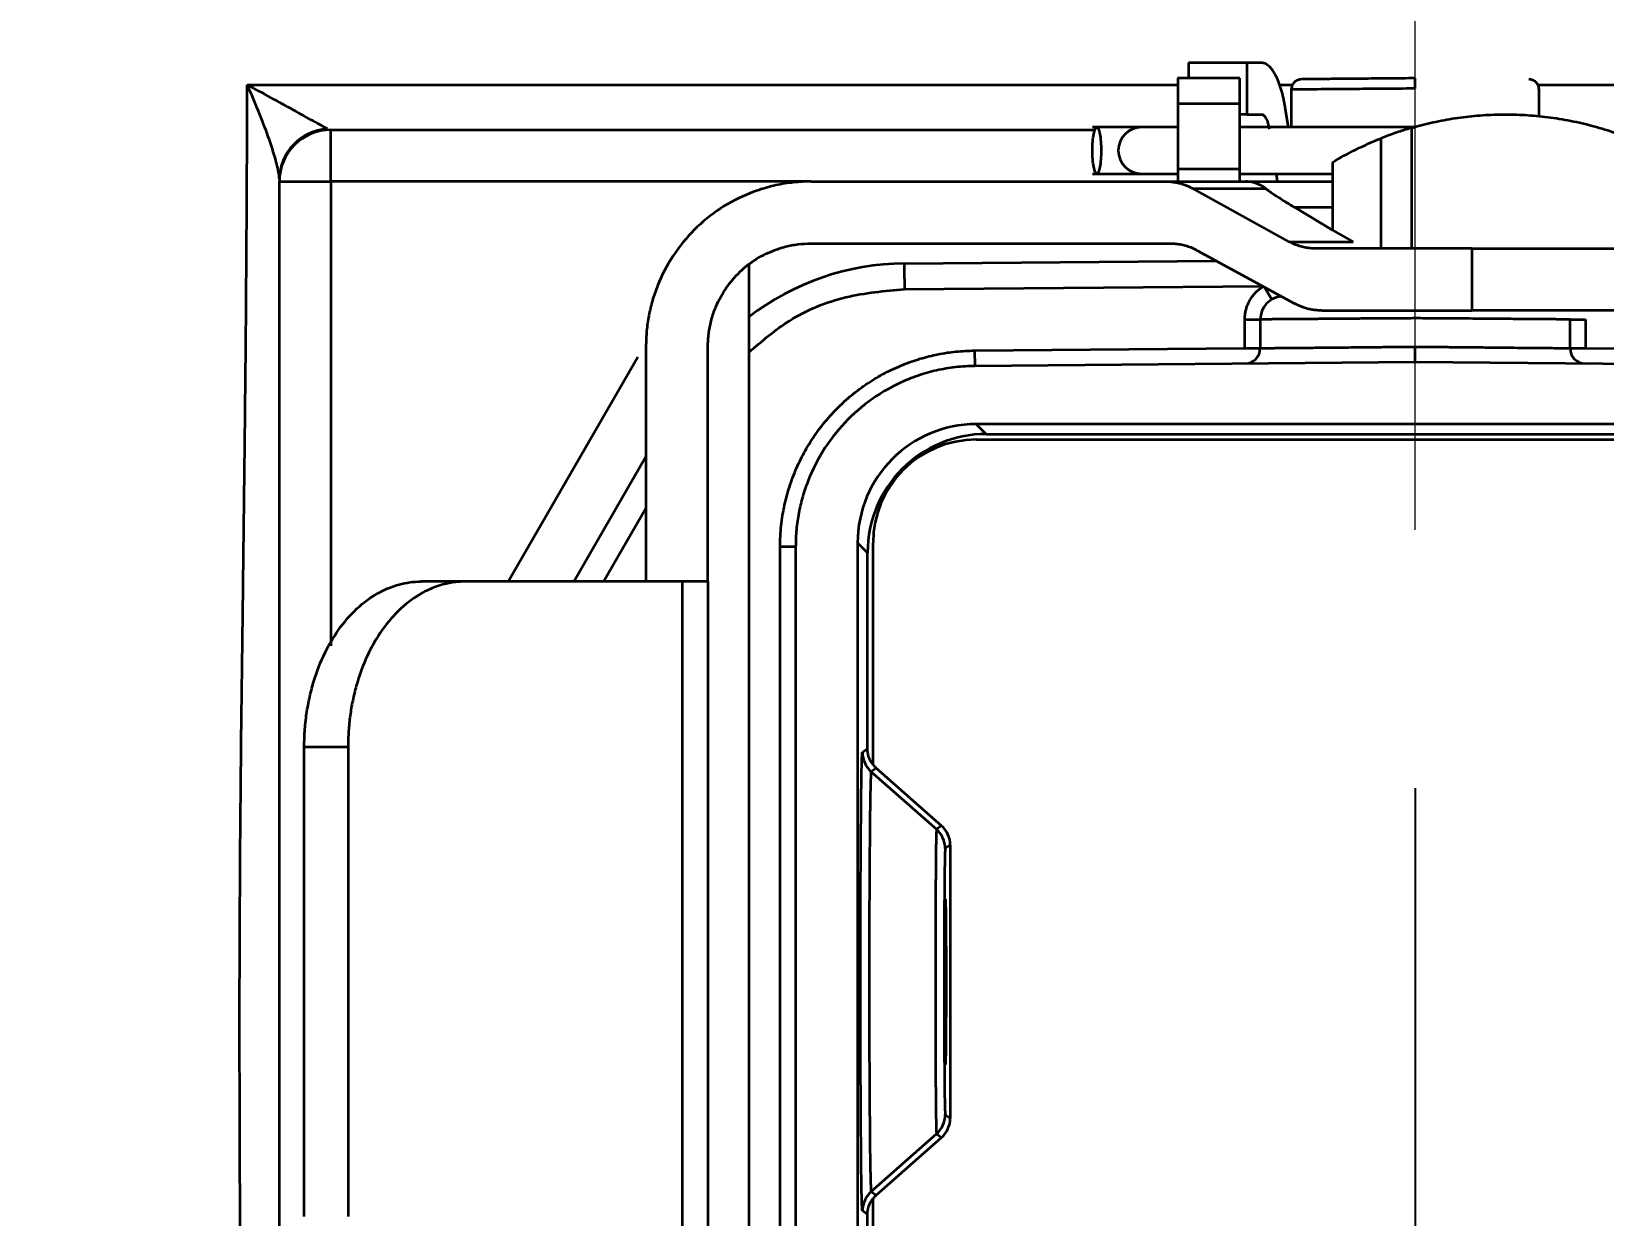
# Model space of a CAD drawing. Header units: millimetres. Extents: x 116 to 166, y 85 to 196.
# Drawn here: x 151.973 to 155.018, y 92.994 to 95.288 of the extents above; entities that cross this region are included whole.
import ezdxf

# ---------------------------------------------------------------- set-up
doc = ezdxf.new("R2010")
doc.units = ezdxf.units.MM
doc.linetypes.add('CENTERX2', pattern=[20.32, 12.7, -2.54, 2.54, -2.54])
doc.layers.add('SLD-0', color=179, linetype='Continuous')
doc.layers.add('标注层', color=7, linetype='Continuous')
doc.styles.add('SLDTEXTSTYLE1', font='GOTHIC.TTF', dxfattribs={"width": 0.79431})
doc.styles.add('SLDTEXTSTYLE2', font='GOTHIC.TTF', dxfattribs={"width": 0.913})
doc.dimstyles.new('SLDDIMSTYLE0', dxfattribs={"dimtxt": 2.5, "dimasz": 3.5, "dimexe": 0, "dimexo": 0.0625, "dimgap": 0.625, "dimtad": 2, "dimlfac": 10, "dimrnd": 1e-09, "dimzin": 12, "dimdsep": 46, "dimtxsty": 'SLDTEXTSTYLE1', "dimblk1": 'NONE', "dimblk2": 'NONE', "dimsah": 1, "dimcen": 0.09, "dimadec": 0, "dimazin": 3, "dimtfac": 1, "dimtofl": 0, "dimtmove": 0, "dimatfit": 3, "dimldrblk": 'NONE', "dimfxl": 0, "dimfrac": 2, "dimtolj": 1, "dimtzin": 12, "dimarcsym": 0})

# ---------------------------------------------------------------- blocks, each defined once
blk = doc.blocks.new('_D_6')
at = {"layer": '标注层'}
for p, q in [((140.2384, 108.0369), (140.2384, 85.2751)), ((154.6534, 93.8219), (154.6534, 85.2751)), ((154.6534, 85.7751), (140.2384, 85.7751))]:
    blk.add_line(p, q, dxfattribs=at)
for points in [[(140.2384, 85.7751), (142.2384, 85.5251), (142.2384, 86.0251)], [(154.6534, 85.7751), (152.6534, 86.0251), (152.6534, 85.5251)]]:
    blk.add_solid(points, dxfattribs=at)
at = {"layer": '标注层', "insert": (143.1386, 88.9978), "char_height": 2.5, "attachment_point": 1, "style": 'SLDTEXTSTYLE2'}
blk.add_mtext('144.15', dxfattribs=at)
blk = doc.blocks.new('_NONE')

msp = doc.modelspace()

# ---------------------------------------------------------------- linework, layer by layer
at = {"layer": 'SLD-0', "color": 179, "linetype": 'Continuous', "lineweight": 35}
for p, q in [((154.2146, 95.2269), (154.2146, 95.1969)), ((154.3274, 95.2269), (154.2146, 95.2269)), ((154.3274, 95.2269), (154.3274, 95.1269)), ((154.3553, 95.2269), (154.3274, 95.2269)), ((154.3137, 95.1969), (154.1932, 95.1969)), ((154.4134, 95.1771), (154.4134, 95.1019)), ((154.8934, 95.1226), (154.8934, 95.1771)), ((154.3134, 95.1476), (154.1934, 95.1476)), ((154.1934, 95.1476), (154.1934, 95.0215)), ((154.3134, 95.1476), (154.3134, 95.0215)), ((154.4079, 95.1019), (154.4018, 95.1403)), ((154.1234, 95.1019), (154.0282, 95.1019)), ((154.193, 95.1019), (154.1234, 95.1019)), ((154.3274, 95.1269), (154.3134, 95.1269)), ((154.6515, 95.1019), (154.3134, 95.1019)), ((154.3274, 95.1269), (154.3553, 95.1269)), ((154.647, 94.8669), (154.647, 95.101)), ((152.5534, 94.9969), (152.5534, 95.0969)), ((152.5534, 95.0969), (154.0331, 95.0969)), ((154.5871, 95.0804), (154.5871, 94.8669)), ((154.0282, 95.0119), (154.1234, 95.0119)), ((154.1234, 95.0119), (154.1934, 95.0119)), ((154.1934, 95.0215), (154.3134, 95.0215)), ((154.3134, 95.0119), (154.4934, 95.0119)), ((154.3869, 94.9969), (154.3845, 95.0119)), ((154.4934, 95.0339), (154.4934, 94.9469)), ((152.4534, 94.9969), (152.5534, 94.9969)), ((152.4534, 91.7969), (152.4534, 94.9969)), ((153.4834, 94.9969), (154.1706, 94.9969)), ((154.1706, 94.9969), (154.3253, 94.9969)), ((154.4092, 94.8803), (154.2228, 94.9835)), ((154.2228, 94.9835), (154.3635, 94.9835)), ((154.3253, 94.9969), (154.4934, 94.9969)), ((154.4934, 94.9025), (154.4198, 94.9469)), ((154.4198, 94.9469), (154.4934, 94.9469)), ((154.4934, 94.9469), (154.4934, 94.9025)), ((154.4934, 94.9025), (154.5336, 94.8803)), ((153.4834, 94.8769), (154.1787, 94.8769)), ((154.2314, 94.8635), (154.4199, 94.7603)), ((154.4092, 94.8803), (154.5336, 94.8803)), ((154.7634, 94.8669), (154.4614, 94.8669)), ((154.7634, 94.8669), (154.7634, 94.7469)), ((153.3634, 92.0565), (153.3634, 94.8374)), ((153.6637, 94.8382), (154.2679, 94.8435)), ((154.4726, 94.7469), (154.7634, 94.7469)), ((154.3234, 94.674), (154.3234, 94.7296)), ((154.3234, 94.7296), (154.3534, 94.7296)), ((154.3534, 94.7296), (154.3534, 94.674)), ((154.9534, 94.674), (154.9534, 94.7296)), ((154.9534, 94.7296), (154.9834, 94.7296)), ((154.9834, 94.7296), (154.9834, 94.674)), ((153.1634, 94.6769), (153.1634, 94.2219)), ((153.2834, 94.2219), (153.2834, 94.6769)), ((153.8001, 94.6694), (154.3234, 94.674)), ((154.9834, 94.674), (155.5067, 94.6694)), ((152.8965, 94.2219), (153.1477, 94.6569)), ((153.8001, 94.6694), (153.8004, 94.6394)), ((154.6534, 94.6469), (153.8004, 94.6394)), ((155.5065, 94.6394), (154.6534, 94.6469)), ((155.5034, 94.5269), (153.8034, 94.5269)), ((153.8034, 94.5269), (153.8226, 94.5077)), ((153.8034, 94.4969), (155.5034, 94.4969)), ((153.8226, 94.5077), (155.4842, 94.5077)), ((153.0235, 94.2219), (153.1634, 94.4642)), ((153.4534, 94.2894), (153.4234, 94.2894)), ((153.4234, 92.6043), (153.4234, 94.2894)), ((153.4534, 94.2894), (153.4534, 92.6043)), ((153.5734, 94.2969), (153.5734, 92.5969)), ((153.5926, 94.2777), (153.5734, 94.2969)), ((153.5926, 93.8982), (153.5926, 94.2777)), ((153.6034, 93.8671), (153.6034, 94.2969)), ((152.8128, 94.2219), (152.7279, 94.2219)), ((153.2336, 94.2219), (152.8128, 94.2219)), ((153.2336, 94.2219), (153.2336, 92.6719)), ((153.2834, 94.2219), (153.2834, 92.6719)), ((152.5017, 93.9019), (152.5865, 93.9019)), ((152.5017, 92.9919), (152.5017, 93.9019)), ((152.5865, 93.9019), (152.5865, 92.9919)), ((153.5828, 93.8911), (153.5926, 93.8982)), ((153.6095, 93.8607), (153.5997, 93.8536)), ((153.5997, 93.8536), (153.7263, 93.742)), ((153.7361, 93.749), (153.6095, 93.8607)), ((153.7361, 93.749), (153.7263, 93.742)), ((153.753, 93.7115), (153.7432, 93.7045)), ((153.753, 93.7115), (153.753, 93.1822)), ((153.7432, 93.1893), (153.753, 93.1822)), ((153.5997, 93.0401), (153.7263, 93.1518)), ((153.7263, 93.1518), (153.7361, 93.1447)), ((153.6095, 93.0331), (153.7361, 93.1447)), ((153.5997, 93.0401), (153.6095, 93.0331)), ((153.6034, 92.5969), (153.6034, 93.0266)), ((153.5926, 92.9956), (153.5828, 93.0026)), ((153.5926, 92.6161), (153.5926, 92.9956))]:
    msp.add_line(p, q, dxfattribs=at)
at = {"layer": 'SLD-0', "color": 8, "linetype": 'Continuous', "lineweight": 35}
for p, q in [((152.3913, 95.1843), (154.1933, 95.1843)), ((154.3902, 95.1843), (154.4156, 95.1843)), ((154.8911, 95.1843), (155.0534, 95.1843)), ((153.4834, 94.9969), (152.5534, 94.9969)), ((152.5534, 94.9969), (152.5534, 94.0974)), ((153.6642, 94.7882), (154.3578, 94.7943)), ((154.3756, 94.7684), (154.3617, 94.7921)), ((153.0813, 94.2219), (153.1634, 94.3642))]:
    msp.add_line(p, q, dxfattribs=at)
at = {"layer": 'SLD-0', "color": 179, "linetype": 'Continuous', "lineweight": 35}
for centre, radius, start, end in [((152.5524, 95), 0.099, 93.4369, 179.5407), ((154.1234, 95.0569), 0.045, 90, 270), ((152.5534, 94.9969), 0.1, 90, 180), ((153.6681, 94.3382), 0.5, 90.5, 127.5374), ((154.3984, 94.7296), 0.045, 95.6025, 180), ((154.3234, 94.674), 0.03, 270.5, 0), ((154.9834, 94.674), 0.03, 180, 269.5), ((153.8034, 94.2969), 0.2, 90, 180), ((153.6328, 93.8911), 0.05, 180.0034, 228.5722), ((153.6932, 93.7045), 0.05, 0.0034, 48.5722), ((153.6932, 93.1893), 0.05, 311.4278, 359.9966), ((153.6328, 93.0026), 0.05, 131.4278, 179.9966)]:
    msp.add_arc(centre, radius, start, end, dxfattribs=at)
for centre in [(153.8034, 94.2969), (153.8226, 94.2777)]:
    msp.add_ellipse(centre, major_axis=(-0.1626, 0.1626), ratio=0.999924, start_param=5.497825, end_param=7.068545, dxfattribs=at)
msp.add_ellipse((153.7434, 93.4469), major_axis=(0, 0.16), ratio=0.008727, dxfattribs=at)
for points, knots in [([(154.4018, 95.1403), (154.4012, 95.1434), (154.4002, 95.1496), (154.3983, 95.1585), (154.3963, 95.1671), (154.3933, 95.1781), (154.3889, 95.1908), (154.3829, 95.2038), (154.3764, 95.2142), (154.3695, 95.2215), (154.3624, 95.226), (154.3576, 95.2266), (154.3553, 95.2269)], [0, 0, 0, 0, 0.061447, 0.122563, 0.183645, 0.244986, 0.372375, 0.500072, 0.627461, 0.755158, 0.877349, 1, 1, 1, 1]), ([(154.3134, 95.1969), (154.3134, 95.1968), (154.3134, 95.1966), (154.3134, 95.1949), (154.3134, 95.1923), (154.3134, 95.1886), (154.3134, 95.1828), (154.3134, 95.1743), (154.3134, 95.1622), (154.3134, 95.1525), (154.3134, 95.1476)], [0, 0, 0, 0, 0.100982, 0.200392, 0.299328, 0.398902, 0.500206, 0.667318, 0.83221, 1, 1, 1, 1]), ([(154.4332, 95.1949), (154.4307, 95.1947), (154.4268, 95.1942), (154.4222, 95.1916), (154.419, 95.189), (154.4164, 95.1857), (154.414, 95.181), (154.4137, 95.1771), (154.4134, 95.1746)], [0, 0, 0, 0, 0.239696, 0.368742, 0.500488, 0.632162, 0.761003, 1, 1, 1, 1]), ([(154.6534, 95.1969), (154.6367, 95.1967), (154.6032, 95.1964), (154.5557, 95.196), (154.5131, 95.1956), (154.478, 95.1953), (154.4518, 95.1951), (154.4359, 95.195), (154.4344, 95.195), (154.4336, 95.1949)], [0, 0, 0, 0, 0.144935, 0.289966, 0.434438, 0.579346, 0.72387, 0.868623, 1, 1, 1, 1]), ([(154.6534, 95.1769), (154.6534, 95.1816), (154.6534, 95.1871), (154.6534, 95.1949), (154.6534, 95.1969), (154.6534, 95.1969)], [0, 0, 0, 0, 0.5, 0.5, 1, 1, 1, 1]), ([(154.8934, 95.1746), (154.8932, 95.1771), (154.8929, 95.181), (154.8904, 95.1857), (154.8879, 95.189), (154.8847, 95.1916), (154.88, 95.1942), (154.8761, 95.1947), (154.8736, 95.1949)], [0, 0, 0, 0, 0.2389974, 0.3678379, 0.4995123, 0.6312581, 0.760304, 1, 1, 1, 1]), ([(152.3821, 91.6909), (152.3821, 91.7783), (152.382, 91.8655), (152.3818, 92.037), (152.3816, 92.1211), (152.3811, 92.2859), (152.3808, 92.3666), (152.3803, 92.4851), (152.3801, 92.5241), (152.3797, 92.6014), (152.3795, 92.6395), (152.3785, 92.8259), (152.3776, 92.9631), (152.3766, 93.2227), (152.3763, 93.3441), (152.3769, 93.5844), (152.3776, 93.7033), (152.3799, 93.9529), (152.3816, 94.0842), (152.3843, 94.2953), (152.3852, 94.368), (152.3865, 94.4815), (152.3869, 94.52), (152.3877, 94.5987), (152.3881, 94.6389), (152.3899, 94.8418), (152.3909, 95.0103), (152.3913, 95.1843)], [0, 0, 0, 0, 0.0625, 0.0625, 0.125, 0.125, 0.1875, 0.1875, 0.21875, 0.21875, 0.25, 0.25, 0.375, 0.375, 0.5, 0.5, 0.625, 0.625, 0.75, 0.75, 0.8125, 0.8125, 0.84375, 0.84375, 0.875, 0.875, 1, 1, 1, 1]), ([(152.4534, 95.0008), (152.4534, 95.0056), (152.4526, 95.0113), (152.4502, 95.0239), (152.4485, 95.0307), (152.4426, 95.0521), (152.4376, 95.0675), (152.4263, 95.0995), (152.42, 95.116), (152.4064, 95.1497), (152.399, 95.167), (152.3913, 95.1843)], [0, 0, 0, 0, 0.125, 0.125, 0.25, 0.25, 0.5, 0.5, 0.75, 0.75, 1, 1, 1, 1]), ([(152.5465, 95.0988), (152.5437, 95.1004), (152.5396, 95.1027), (152.5302, 95.1079), (152.5248, 95.1109), (152.5074, 95.1204), (152.4944, 95.1276), (152.4669, 95.1428), (152.4525, 95.1507), (152.4226, 95.1672), (152.4071, 95.1757), (152.3913, 95.1843)], [0, 0, 0, 0, 0.125, 0.125, 0.25, 0.25, 0.5, 0.5, 0.75, 0.75, 1, 1, 1, 1]), ([(154.0283, 95.0569), (154.0283, 95.0686), (154.0292, 95.0804), (154.0324, 95.097), (154.0345, 95.1019), (154.039, 95.1019), (154.0411, 95.097), (154.0443, 95.0804), (154.0452, 95.0686), (154.0452, 95.0569)], [0, 0, 0, 0, 0.25, 0.25, 0.5, 0.5, 0.75, 0.75, 1, 1, 1, 1]), ([(154.3553, 95.1269), (154.3561, 95.1268), (154.3577, 95.1266), (154.3601, 95.125), (154.3623, 95.1226), (154.3652, 95.1181), (154.3684, 95.1104), (154.37, 95.1022), (154.3708, 95.098)], [0, 0, 0, 0, 0.126869, 0.25092, 0.374644, 0.500551, 0.748115, 1, 1, 1, 1]), ([(154.647, 95.101), (154.6432, 95.0999), (154.6357, 95.0977), (154.624, 95.0939), (154.6119, 95.0898), (154.5996, 95.0853), (154.5913, 95.0821), (154.5871, 95.0804)], [0, 0, 0, 0, 0.193158, 0.38962, 0.589505, 0.792929, 1, 1, 1, 1]), ([(154.647, 95.101), (154.6538, 95.1029), (154.6674, 95.1068), (154.6883, 95.1117), (154.7094, 95.116), (154.7306, 95.1196), (154.7521, 95.1225), (154.7736, 95.1247), (154.7953, 95.1261), (154.8171, 95.1269), (154.839, 95.1269), (154.8609, 95.1262), (154.8828, 95.1247), (154.9124, 95.1217), (154.9496, 95.116), (154.994, 95.106), (155.0379, 95.0928), (155.0811, 95.0763), (155.1235, 95.0568), (155.15, 95.0416), (155.1634, 95.0339)], [0, 0, 0, 0, 0.041524, 0.082617, 0.123331, 0.163717, 0.203829, 0.24372, 0.283445, 0.32306, 0.362622, 0.402186, 0.441809, 0.481548, 0.563046, 0.645949, 0.730698, 0.817707, 0.907358, 1, 1, 1, 1]), ([(154.0452, 95.0569), (154.0452, 95.0451), (154.0443, 95.0334), (154.0411, 95.0167), (154.039, 95.0119), (154.0345, 95.0119), (154.0324, 95.0167), (154.0292, 95.0334), (154.0283, 95.0451), (154.0283, 95.0569)], [0, 0, 0, 0, 0.25, 0.25, 0.5, 0.5, 0.75, 0.75, 1, 1, 1, 1]), ([(154.1934, 95.0215), (154.1934, 95.0196), (154.1934, 95.016), (154.1934, 95.0112), (154.1934, 95.0069), (154.1934, 95.0022), (154.1934, 94.9978), (154.1934, 94.9972), (154.1934, 94.9969)], [0, 0, 0, 0, 0.126649, 0.250888, 0.374795, 0.500462, 0.748072, 1, 1, 1, 1]), ([(154.3134, 95.0215), (154.3134, 95.0196), (154.3134, 95.016), (154.3134, 95.0112), (154.3134, 95.0069), (154.3134, 95.0022), (154.3134, 94.9978), (154.3134, 94.9972), (154.3134, 94.9969)], [0, 0, 0, 0, 0.126649, 0.250888, 0.374795, 0.500462, 0.748072, 1, 1, 1, 1]), ([(153.4834, 94.9969), (153.4776, 94.9968), (153.4661, 94.9966), (153.4489, 94.9952), (153.4319, 94.9929), (153.415, 94.9897), (153.3983, 94.9855), (153.3818, 94.9805), (153.3506, 94.9691), (153.3064, 94.9463), (153.2556, 94.9047), (153.214, 94.8539), (153.1893, 94.8059), (153.1756, 94.7663), (153.1686, 94.737), (153.1642, 94.7071), (153.1637, 94.687), (153.1634, 94.6769)], [0, 0, 0, 0, 0.034577, 0.068899, 0.103066, 0.137178, 0.171336, 0.20564, 0.24019, 0.370056, 0.500029, 0.629895, 0.759867, 0.820111, 0.879854, 0.939638, 1, 1, 1, 1]), ([(154.1706, 94.9969), (154.1739, 94.9968), (154.1804, 94.9966), (154.1895, 94.9953), (154.1978, 94.9935), (154.2053, 94.9913), (154.2119, 94.9888), (154.2176, 94.9862), (154.2211, 94.9843), (154.2228, 94.9835)], [0, 0, 0, 0, 0.183464, 0.353391, 0.50978, 0.652634, 0.781953, 0.89774, 1, 1, 1, 1]), ([(154.3635, 94.9835), (154.3617, 94.9847), (154.358, 94.9874), (154.352, 94.9906), (154.3451, 94.9936), (154.3361, 94.9962), (154.3293, 94.9966), (154.3253, 94.9969)], [0, 0, 0, 0, 0.143309, 0.300453, 0.471573, 0.690648, 1, 1, 1, 1]), ([(154.3635, 94.9835), (154.3652, 94.9822), (154.3688, 94.9796), (154.3749, 94.9753), (154.3818, 94.9706), (154.3905, 94.9649), (154.403, 94.9571), (154.4134, 94.9508), (154.4198, 94.9469)], [0, 0, 0, 0, 0.11132, 0.231393, 0.360403, 0.498501, 0.692782, 1, 1, 1, 1]), ([(153.2834, 94.6769), (153.2835, 94.6811), (153.2837, 94.6895), (153.2849, 94.702), (153.2868, 94.7144), (153.2896, 94.7266), (153.2931, 94.7387), (153.3005, 94.7593), (153.315, 94.7875), (153.341, 94.8192), (153.3728, 94.8453), (153.4047, 94.8617), (153.4335, 94.8711), (153.4583, 94.876), (153.475, 94.8766), (153.4834, 94.8769)], [0, 0, 0, 0, 0.040322, 0.080317, 0.120142, 0.159958, 0.199924, 0.240197, 0.370042, 0.500057, 0.629902, 0.759917, 0.840045, 0.919646, 1, 1, 1, 1]), ([(154.1787, 94.8769), (154.1825, 94.8768), (154.1898, 94.8765), (154.2007, 94.8749), (154.2113, 94.8722), (154.2216, 94.8685), (154.2282, 94.8651), (154.2314, 94.8635)], [0, 0, 0, 0, 0.20303, 0.402552, 0.600542, 0.799022, 1, 1, 1, 1]), ([(154.4614, 94.8669), (154.4577, 94.867), (154.4504, 94.8672), (154.4396, 94.8689), (154.4291, 94.8716), (154.4189, 94.8753), (154.4125, 94.8786), (154.4092, 94.8803)], [0, 0, 0, 0, 0.202867, 0.40227, 0.600223, 0.798786, 1, 1, 1, 1]), ([(154.7634, 94.8669), (154.7698, 94.8669), (154.7824, 94.8669), (154.8012, 94.8669), (154.8199, 94.8669), (154.8384, 94.8669), (154.8568, 94.8669), (154.8749, 94.8669), (154.8929, 94.8669), (154.9174, 94.8669), (154.9477, 94.8669), (154.9829, 94.8669), (155.0161, 94.8669), (155.0468, 94.8669), (155.0745, 94.8669), (155.0986, 94.8669), (155.1192, 94.8669), (155.1356, 94.8669), (155.1482, 94.8669), (155.1569, 94.8669), (155.1624, 94.8669), (155.1631, 94.8669), (155.1634, 94.8669)], [0, 0, 0, 0, 0.03025, 0.060297, 0.090206, 0.120045, 0.149881, 0.179782, 0.209815, 0.240046, 0.304316, 0.368671, 0.434309, 0.500032, 0.56567, 0.631394, 0.695664, 0.760019, 0.820236, 0.879946, 0.939688, 1, 1, 1, 1]), ([(153.6637, 94.8382), (153.6637, 94.8382), (153.6638, 94.8328), (153.6639, 94.8143), (153.664, 94.8013), (153.6642, 94.7882)], [0, 0, 0, 0, 0.5, 0.5, 1, 1, 1, 1]), ([(154.3234, 94.7296), (154.3235, 94.7323), (154.3237, 94.7375), (154.3249, 94.7452), (154.3269, 94.7527), (154.3297, 94.76), (154.3349, 94.7703), (154.3443, 94.7832), (154.355, 94.7906), (154.3604, 94.7943)], [0, 0, 0, 0, 0.1015912, 0.2013758, 0.3004089, 0.3997691, 0.5005246, 0.7481033, 1, 1, 1, 1]), ([(154.6534, 94.7319), (154.6478, 94.7318), (154.6365, 94.7317), (154.6198, 94.7316), (154.6034, 94.7315), (154.5874, 94.7314), (154.5717, 94.7313), (154.5565, 94.7312), (154.5417, 94.7311), (154.5275, 94.731), (154.5137, 94.7309), (154.5005, 94.7308), (154.4879, 94.7307), (154.4758, 94.7306), (154.4644, 94.7305), (154.4535, 94.7304), (154.4432, 94.7304), (154.4335, 94.7303), (154.4245, 94.7302), (154.416, 94.7302), (154.4081, 94.7301), (154.4008, 94.73), (154.3941, 94.73), (154.388, 94.7299), (154.3824, 94.7299), (154.3774, 94.7299), (154.3729, 94.7298), (154.3689, 94.7298), (154.3655, 94.7298), (154.3625, 94.7297), (154.3599, 94.7297), (154.3578, 94.7297), (154.3562, 94.7297), (154.3549, 94.7297), (154.3541, 94.7296), (154.3535, 94.7296), (154.3535, 94.7296), (154.3534, 94.7296)], [0, 0, 0, 0, 0.0360096, 0.0715818, 0.1067164, 0.1414135, 0.175673, 0.2094951, 0.2428796, 0.2758266, 0.3083361, 0.340408, 0.3720424, 0.4032392, 0.4339985, 0.4643203, 0.4942045, 0.5236511, 0.5526602, 0.5812318, 0.6093658, 0.6370622, 0.664321, 0.6911423, 0.7175261, 0.7434722, 0.7689808, 0.7940518, 0.8186852, 0.8428811, 0.8666394, 0.8899601, 0.9128432, 0.9352888, 0.9572968, 0.9788672, 1, 1, 1, 1]), ([(154.4726, 94.7469), (154.4692, 94.747), (154.4628, 94.7471), (154.4535, 94.7484), (154.4451, 94.7502), (154.4376, 94.7525), (154.4309, 94.755), (154.4251, 94.7575), (154.4215, 94.7594), (154.4199, 94.7603)], [0, 0, 0, 0, 0.183602, 0.35362, 0.510055, 0.652907, 0.782179, 0.897874, 1, 1, 1, 1]), ([(154.9534, 94.7296), (154.9533, 94.7296), (154.9531, 94.7296), (154.9515, 94.7297), (154.9487, 94.7297), (154.9445, 94.7297), (154.939, 94.7298), (154.9319, 94.7298), (154.9233, 94.7299), (154.9129, 94.73), (154.9008, 94.7301), (154.8869, 94.7302), (154.8712, 94.7303), (154.8536, 94.7304), (154.8342, 94.7306), (154.8129, 94.7307), (154.7899, 94.7309), (154.7652, 94.7311), (154.7391, 94.7313), (154.7115, 94.7314), (154.6828, 94.7317), (154.6633, 94.7318), (154.6534, 94.7319)], [0, 0, 0, 0, 0.03717, 0.075691, 0.115562, 0.156784, 0.199357, 0.24328, 0.288554, 0.335179, 0.383154, 0.43248, 0.483156, 0.535182, 0.588559, 0.643286, 0.699363, 0.75679, 0.815568, 0.875695, 0.937173, 1, 1, 1, 1]), ([(155.1634, 94.7469), (155.1633, 94.7469), (155.1632, 94.7469), (155.1618, 94.7469), (155.1596, 94.7469), (155.1565, 94.7469), (155.1526, 94.7469), (155.1478, 94.7469), (155.142, 94.7469), (155.133, 94.7469), (155.1192, 94.7469), (155.0987, 94.7469), (155.0745, 94.7469), (155.0468, 94.7469), (155.0161, 94.7469), (154.9829, 94.7469), (154.9478, 94.7469), (154.9117, 94.7469), (154.8752, 94.7469), (154.8385, 94.7469), (154.8012, 94.7469), (154.7761, 94.7469), (154.7634, 94.7469)], [0, 0, 0, 0, 0.03025, 0.060297, 0.090206, 0.120045, 0.149881, 0.179782, 0.209815, 0.240046, 0.304316, 0.368671, 0.434309, 0.500032, 0.56567, 0.631394, 0.695664, 0.760019, 0.820236, 0.879946, 0.939688, 1, 1, 1, 1]), ([(154.3234, 94.674), (154.325, 94.674), (154.3277, 94.674), (154.3314, 94.674), (154.3355, 94.674), (154.3391, 94.674), (154.342, 94.674), (154.3433, 94.674), (154.344, 94.674), (154.3446, 94.674), (154.3452, 94.674), (154.3459, 94.674), (154.3471, 94.674), (154.3492, 94.674), (154.3513, 94.674), (154.3531, 94.674), (154.3533, 94.674), (154.3534, 94.674)], [0, 0, 0, 0, 0.097015, 0.17704, 0.240062, 0.36862, 0.434175, 0.467117, 0.480309, 0.500105, 0.518959, 0.533094, 0.566036, 0.631591, 0.760149, 0.860958, 1, 1, 1, 1]), ([(154.3534, 94.674), (154.3535, 94.674), (154.3537, 94.674), (154.3553, 94.674), (154.3579, 94.674), (154.3617, 94.6741), (154.3667, 94.6741), (154.3728, 94.6742), (154.3802, 94.6743), (154.3889, 94.6744), (154.3989, 94.6744), (154.4102, 94.6746), (154.4228, 94.6747), (154.4366, 94.6748), (154.4518, 94.6749), (154.4682, 94.6751), (154.4858, 94.6753), (154.5046, 94.6754), (154.5244, 94.6756), (154.5443, 94.6758), (154.5655, 94.676), (154.5898, 94.6763), (154.6196, 94.6765), (154.6416, 94.6768), (154.6534, 94.6769)], [0, 0, 0, 0, 0.036865, 0.074395, 0.112589, 0.151448, 0.190971, 0.231159, 0.272012, 0.313529, 0.35571, 0.398556, 0.442067, 0.486242, 0.531081, 0.576586, 0.622754, 0.669588, 0.717085, 0.765248, 0.807253, 0.860383, 0.924633, 1, 1, 1, 1]), ([(154.6534, 94.6469), (154.6534, 94.6469), (154.6534, 94.6471), (154.6534, 94.6485), (154.6533, 94.6514), (154.6533, 94.6593), (154.6534, 94.6699), (154.6534, 94.6769)], [0, 0, 0, 0, 0.106649, 0.219252, 0.336474, 0.558699, 1, 1, 1, 1]), ([(154.6534, 94.6769), (154.6593, 94.6768), (154.6706, 94.6767), (154.6871, 94.6765), (154.7024, 94.6764), (154.7166, 94.6763), (154.7296, 94.6761), (154.7415, 94.676), (154.7523, 94.6759), (154.7619, 94.6758), (154.7801, 94.6757), (154.806, 94.6754), (154.8377, 94.6751), (154.8658, 94.6748), (154.89, 94.6746), (154.9103, 94.6744), (154.9265, 94.6743), (154.9389, 94.6741), (154.9474, 94.6741), (154.9525, 94.674), (154.9531, 94.674), (154.9534, 94.674)], [0, 0, 0, 0, 0.037243, 0.072287, 0.105133, 0.13578, 0.164228, 0.190477, 0.214527, 0.236378, 0.256029, 0.339243, 0.420498, 0.499794, 0.577131, 0.652508, 0.725926, 0.797384, 0.866882, 0.934421, 1, 1, 1, 1]), ([(154.9534, 94.674), (154.9535, 94.674), (154.9536, 94.674), (154.9545, 94.674), (154.9558, 94.674), (154.9577, 94.674), (154.9598, 94.674), (154.9609, 94.674), (154.9616, 94.674), (154.9622, 94.674), (154.9628, 94.674), (154.9636, 94.674), (154.9649, 94.674), (154.9678, 94.674), (154.9719, 94.674), (154.9775, 94.674), (154.9812, 94.674), (154.9834, 94.674)], [0, 0, 0, 0, 0.097014, 0.177039, 0.240062, 0.36862, 0.434175, 0.467117, 0.480309, 0.500093, 0.518959, 0.533094, 0.566036, 0.631591, 0.760149, 0.860956, 1, 1, 1, 1]), ([(153.4234, 94.2894), (153.4235, 94.2963), (153.4237, 94.3099), (153.4254, 94.3302), (153.4281, 94.3504), (153.4319, 94.3703), (153.4367, 94.39), (153.4427, 94.4095), (153.4517, 94.4342), (153.465, 94.4637), (153.4843, 94.497), (153.5071, 94.5283), (153.5331, 94.5574), (153.5619, 94.5837), (153.5931, 94.6067), (153.6262, 94.6263), (153.6602, 94.642), (153.6946, 94.6542), (153.7292, 94.6627), (153.7644, 94.6682), (153.7882, 94.669), (153.8001, 94.6694)], [0, 0, 0, 0, 0.034567, 0.068883, 0.103046, 0.137155, 0.17131, 0.205611, 0.240155, 0.304403, 0.368741, 0.434339, 0.500029, 0.565627, 0.631317, 0.695565, 0.759902, 0.820143, 0.879884, 0.939658, 1, 1, 1, 1]), ([(153.8004, 94.6394), (153.7941, 94.6393), (153.7815, 94.639), (153.7628, 94.6373), (153.7443, 94.6346), (153.726, 94.631), (153.7079, 94.6264), (153.69, 94.6207), (153.6561, 94.6081), (153.6082, 94.583), (153.5532, 94.5375), (153.5081, 94.4821), (153.4814, 94.4298), (153.4666, 94.3867), (153.459, 94.3548), (153.4543, 94.3223), (153.4537, 94.3004), (153.4534, 94.2894)], [0, 0, 0, 0, 0.0345896, 0.0689274, 0.1031114, 0.1372413, 0.1714171, 0.2057382, 0.2403032, 0.3701167, 0.5000285, 0.629842, 0.7597539, 0.8200277, 0.8798037, 0.9396166, 1, 1, 1, 1]), ([(152.5017, 93.9019), (152.5017, 93.9077), (152.5019, 93.9192), (152.5029, 93.9364), (152.5045, 93.9534), (152.5068, 93.9703), (152.5097, 93.987), (152.5133, 94.0035), (152.5213, 94.0347), (152.5374, 94.0789), (152.5669, 94.1297), (152.6028, 94.1713), (152.6367, 94.196), (152.6647, 94.2097), (152.6855, 94.2167), (152.7066, 94.2211), (152.7208, 94.2216), (152.7279, 94.2219)], [0, 0, 0, 0, 0.034577, 0.068899, 0.103066, 0.137178, 0.171336, 0.20564, 0.24019, 0.370056, 0.500029, 0.629895, 0.759867, 0.820111, 0.879854, 0.939638, 1, 1, 1, 1]), ([(152.8128, 94.2219), (152.8087, 94.2218), (152.8006, 94.2216), (152.7884, 94.2202), (152.7763, 94.2179), (152.7644, 94.2147), (152.7526, 94.2105), (152.741, 94.2055), (152.7189, 94.1941), (152.6877, 94.1713), (152.6517, 94.1297), (152.6223, 94.0789), (152.6048, 94.0309), (152.5952, 93.9913), (152.5902, 93.962), (152.5871, 93.9321), (152.5867, 93.912), (152.5865, 93.9019)], [0, 0, 0, 0, 0.034577, 0.068899, 0.103066, 0.137178, 0.171336, 0.20564, 0.24019, 0.370056, 0.500029, 0.629895, 0.759867, 0.820111, 0.879854, 0.939638, 1, 1, 1, 1]), ([(153.2834, 94.2219), (153.2834, 94.2219), (153.2789, 94.2219), (153.2619, 94.2219), (153.2493, 94.2219), (153.2336, 94.2219)], [0, 0, 0, 0, 0.5, 0.5, 1, 1, 1, 1]), ([(153.6034, 93.8671), (153.6021, 93.869), (153.5994, 93.8726), (153.5964, 93.8786), (153.5942, 93.8848), (153.5929, 93.8914), (153.5927, 93.8959), (153.5926, 93.8982)], [0, 0, 0, 0, 0.203638, 0.401828, 0.598168, 0.796358, 1, 1, 1, 1]), ([(153.5997, 93.8536), (153.5997, 93.8535), (153.5995, 93.8532), (153.5993, 93.8515), (153.5991, 93.8489), (153.599, 93.8454), (153.5988, 93.8412), (153.5986, 93.8363), (153.5985, 93.8307), (153.5983, 93.8246), (153.5982, 93.8181), (153.598, 93.8112), (153.5979, 93.8039), (153.5978, 93.7964), (153.5977, 93.7887), (153.5975, 93.7809), (153.5974, 93.773), (153.5973, 93.765), (153.5972, 93.7571), (153.5972, 93.7492), (153.5971, 93.7414), (153.5968, 93.7106), (153.5963, 93.6495), (153.596, 93.5501), (153.5958, 93.4293), (153.5961, 93.2891), (153.5967, 93.1919), (153.5972, 93.1438), (153.5973, 93.128), (153.5975, 93.1121), (153.5978, 93.0966), (153.598, 93.0819), (153.5983, 93.0685), (153.5986, 93.0569), (153.599, 93.0478), (153.5993, 93.0415), (153.5996, 93.0406), (153.5997, 93.0401)], [0, 0, 0, 0, 0.016467, 0.032523, 0.048167, 0.063399, 0.078217, 0.092623, 0.106614, 0.12019, 0.133352, 0.146099, 0.158429, 0.170343, 0.181841, 0.192921, 0.203584, 0.21383, 0.223657, 0.233066, 0.242056, 0.250627, 0.337151, 0.420502, 0.500627, 0.621754, 0.749698, 0.767282, 0.786528, 0.807435, 0.829999, 0.854218, 0.880088, 0.907605, 0.936766, 0.967566, 1, 1, 1, 1]), ([(153.6034, 93.8671), (153.6044, 93.866), (153.6063, 93.8637), (153.6085, 93.8617), (153.6095, 93.8607)], [0, 0, 0, 0, 0.4999997, 1, 1, 1, 1]), ([(153.5799, 93.1634), (153.5798, 93.1697), (153.5796, 93.1967), (153.5793, 93.2642), (153.579, 93.3551), (153.5789, 93.4539), (153.579, 93.5523), (153.5793, 93.6441), (153.5796, 93.7055), (153.5798, 93.7305), (153.5799, 93.7326)], [0, 0, 0, 0, 0.045461, 0.195176, 0.353045, 0.511002, 0.669058, 0.827088, 0.985122, 1, 1, 1, 1]), ([(153.7263, 93.742), (153.7263, 93.7418), (153.7262, 93.7415), (153.726, 93.7398), (153.7259, 93.7372), (153.7258, 93.7337), (153.7257, 93.7293), (153.7255, 93.724), (153.7254, 93.718), (153.7253, 93.7113), (153.7252, 93.704), (153.7251, 93.696), (153.725, 93.6875), (153.7249, 93.6784), (153.7248, 93.669), (153.7247, 93.6591), (153.7247, 93.6488), (153.7246, 93.6383), (153.7245, 93.6275), (153.7245, 93.6164), (153.7244, 93.6052), (153.7244, 93.5939), (153.7243, 93.5824), (153.7243, 93.5709), (153.7242, 93.5594), (153.7242, 93.5479), (153.7242, 93.5364), (153.7242, 93.525), (153.7241, 93.5137), (153.7241, 93.5025), (153.7241, 93.4914), (153.7241, 93.4805), (153.7241, 93.4698), (153.7241, 93.4592), (153.7241, 93.4489), (153.7241, 93.4388), (153.7241, 93.4289), (153.7241, 93.4193), (153.7241, 93.4099), (153.7241, 93.4008), (153.7241, 93.3919), (153.7241, 93.3793), (153.7242, 93.3625), (153.7242, 93.3415), (153.7243, 93.3201), (153.7244, 93.2984), (153.7245, 93.2769), (153.7246, 93.2557), (153.7247, 93.2354), (153.7249, 93.2161), (153.7251, 93.1985), (153.7253, 93.1829), (153.7255, 93.1699), (153.7258, 93.16), (153.726, 93.1533), (153.7262, 93.1523), (153.7263, 93.1518)], [0, 0, 0, 0, 0.018965, 0.037706, 0.056214, 0.074479, 0.092495, 0.110262, 0.127782, 0.145058, 0.162091, 0.178882, 0.195431, 0.211737, 0.227799, 0.243618, 0.259193, 0.274525, 0.289613, 0.304458, 0.319059, 0.333418, 0.347534, 0.361406, 0.375035, 0.388421, 0.401563, 0.414463, 0.427119, 0.439533, 0.451703, 0.46363, 0.475314, 0.486755, 0.497953, 0.508908, 0.51962, 0.530089, 0.540315, 0.550298, 0.560038, 0.569536, 0.592302, 0.616299, 0.641524, 0.667978, 0.695659, 0.724565, 0.754696, 0.786053, 0.818635, 0.852444, 0.887481, 0.923747, 0.961261, 1, 1, 1, 1]), ([(153.7432, 93.7045), (153.7432, 93.7043), (153.7431, 93.7041), (153.7429, 93.7023), (153.7428, 93.6996), (153.7426, 93.6959), (153.7425, 93.6911), (153.7424, 93.6853), (153.7422, 93.6768), (153.742, 93.6648), (153.7418, 93.6481), (153.7416, 93.629), (153.7414, 93.6004), (153.7412, 93.5598), (153.741, 93.5055), (153.741, 93.4482), (153.741, 93.3919), (153.7412, 93.3391), (153.7414, 93.2953), (153.7417, 93.2599), (153.7419, 93.2341), (153.7422, 93.2146), (153.7425, 93.2023), (153.7428, 93.1946), (153.743, 93.1902), (153.7431, 93.1896), (153.7432, 93.1893)], [0, 0, 0, 0, 0.020725, 0.041233, 0.061607, 0.081934, 0.102298, 0.122786, 0.143481, 0.178929, 0.2145, 0.249963, 0.285528, 0.356406, 0.427403, 0.498355, 0.569476, 0.63669, 0.703897, 0.757801, 0.811789, 0.856701, 0.901716, 0.934471, 0.967117, 1, 1, 1, 1]), ([(153.5926, 92.9956), (153.5927, 92.9978), (153.5929, 93.0023), (153.5942, 93.0089), (153.5964, 93.0152), (153.5994, 93.0211), (153.6021, 93.0248), (153.6034, 93.0266)], [0, 0, 0, 0, 0.203642, 0.401832, 0.598172, 0.796362, 1, 1, 1, 1]), ([(153.6095, 93.0331), (153.6085, 93.032), (153.6063, 93.03), (153.6044, 93.0277), (153.6034, 93.0266)], [0, 0, 0, 0, 0.5000003, 1, 1, 1, 1])]:
    msp.add_open_spline(points, degree=3, knots=knots, dxfattribs=at)
for points, degree in [([(154.1934, 95.1969), (154.1934, 95.1923), (154.1934, 95.1837)], 2), ([(154.1934, 95.1837), (154.1934, 95.1751), (154.1934, 95.1625), (154.1934, 95.1476)], 3), ([(154.4934, 95.0339), (154.5233, 95.0519), (154.5547, 95.0675), (154.5871, 95.0804)], 3), ([(153.753, 93.7115), (153.753, 93.7256), (153.7467, 93.7396), (153.7361, 93.749)], 3), ([(153.7361, 93.1447), (153.7467, 93.1541), (153.753, 93.1681), (153.753, 93.1822)], 3)]:
    msp.add_open_spline(points, degree=degree, dxfattribs=at)
at = {"layer": 'SLD-0', "color": 8, "linetype": 'Continuous', "lineweight": 35}
for points, knots in [([(154.6534, 95.1769), (154.6309, 95.1767), (154.5887, 95.1764), (154.5215, 95.1758), (154.4682, 95.1754), (154.4335, 95.1751), (154.4162, 95.175), (154.4147, 95.175), (154.414, 95.175)], [0, 0, 0, 0, 0.179122, 0.335578, 0.579186, 0.726978, 0.872558, 1, 1, 1, 1]), ([(153.3634, 94.6665), (153.3885, 94.688), (153.4436, 94.7352), (153.5484, 94.7782), (153.626, 94.7849), (153.6642, 94.7882)], [0, 0, 0, 0, 0.297487, 0.65473, 1, 1, 1, 1]), ([(153.5799, 93.7326), (153.58, 93.7545), (153.5804, 93.8006), (153.5811, 93.8501), (153.5819, 93.8843), (153.5825, 93.8889), (153.5828, 93.8911)], [0, 0, 0, 0, 0.23227, 0.489019, 0.745184, 1, 1, 1, 1]), ([(153.5828, 93.0026), (153.5824, 93.0069), (153.5817, 93.0153), (153.5806, 93.071), (153.5801, 93.1325), (153.5799, 93.1634)], [0, 0, 0, 0, 0.348177, 0.672865, 1, 1, 1, 1])]:
    msp.add_open_spline(points, degree=3, knots=knots, dxfattribs=at)
at = {"layer": '标注层', "linetype": 'CENTERX2', "lineweight": 18}
msp.add_line((154.6534, 94.3219), (154.6534, 99.1669), dxfattribs=at)

# ---------------------------------------------------------------- dimensions: what is measured, and where the dimension line sits
at = {"layer": '标注层'}
dim = msp.add_linear_dim(base=(154.6534, 85.7751), p1=(140.2384, 108.5369), p2=(154.6534, 94.3219), dimstyle='SLDDIMSTYLE0', dxfattribs=at)
dim.commit()
dim.dimension.update_dxf_attribs({"geometry": '_D_6', "text_midpoint": (147.4459, 85.7751), "dimtype": 160})

doc.saveas('drawing.dxf')
